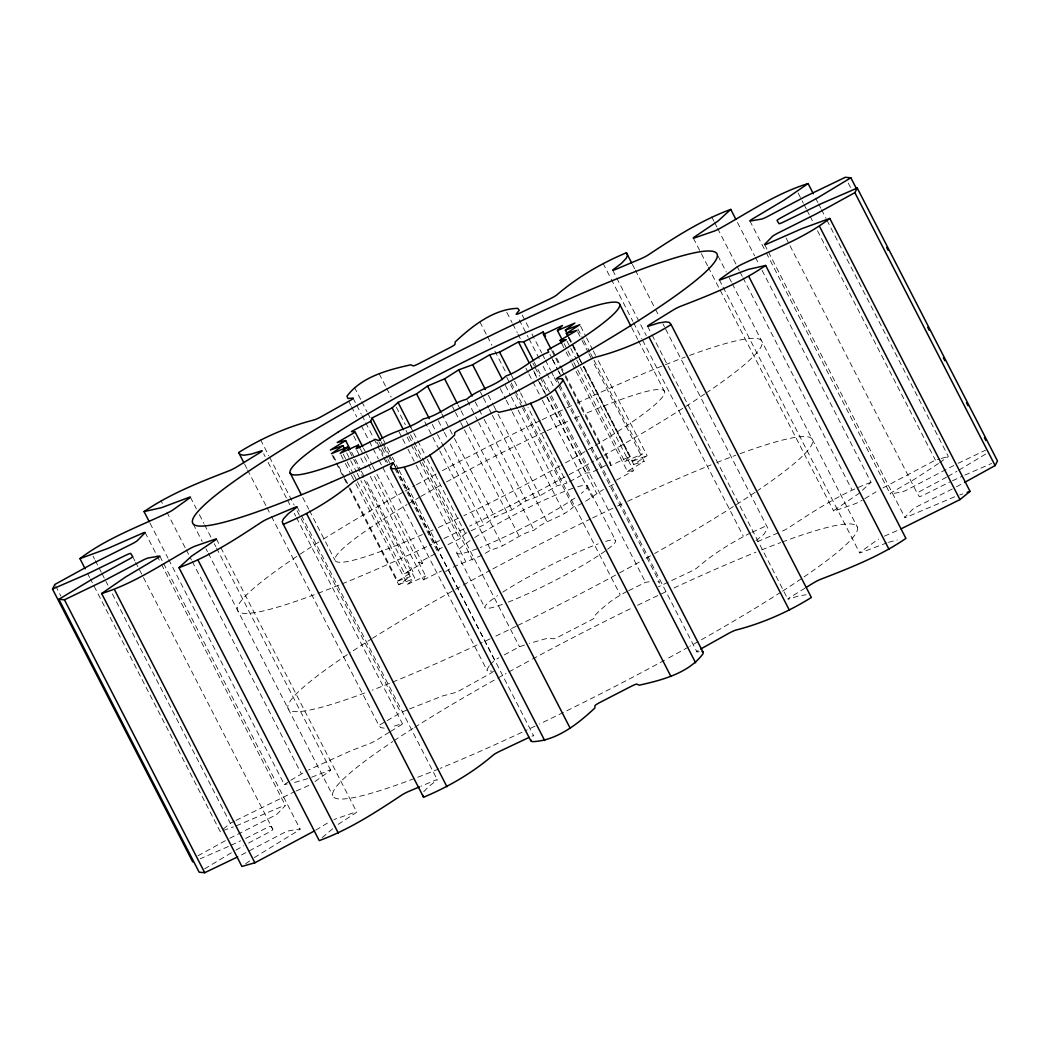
<?xml version="1.0" encoding="UTF-8"?>
<svg xmlns="http://www.w3.org/2000/svg" width="1050" height="1050" viewBox="0 0 1050 1050"><rect width="100%" height="100%" fill="white"/><g stroke="black" fill="none" stroke-linecap="round" stroke-linejoin="round"><path stroke-width="0.75" stroke-dasharray="5 3.75" d="M442.339 547.47L439.477 548.901L437.942 552.339L393.816 466.462M370.335 476.49L423.439 579.836L425.67 576.043L373.131 473.747M489.313 665.713L487.226 669.178L487.279 670.858L492.043 671.121M423.741 791.726L428.544 786.608L436.59 780.517A6.457 0.682 -27.2 0 0 434.306 780.622L421.011 786.227M445.607 571.567C459.913 562.026 476.687 559.939 490.678 549.898C506.546 546.499 518.28 534.174 534.004 530.224C545.672 519.829 562.104 517.768 573.366 506.953C585.139 503.396 593.329 495.298 603.474 489.523M490.376 664.597L494.629 660.082L498.763 657.864M577.658 369.863L624.789 461.567L629.764 456.514L583.38 366.279M322.192 837.638L335.646 826.232M762.103 270.375L871.028 482.317L858.349 493.894L835.301 509.499A6.457 0.682 -27.2 0 0 835.052 510.72L854.017 504.171A6.457 0.682 -27.2 0 0 862.05 500.273M448.048 544.609L459.493 538.886L465.386 533.413L469.652 531.431M355.871 483.879L407.479 584.312L414.776 578.196L363.917 479.22M234.531 821.139L230.304 823.305L220.198 831.561L90.379 578.97M755.974 540.658L764.072 534.122L767.799 528.15L665.214 328.256M584.089 366.542L632.704 461.16L642.219 454.059L593.591 359.441M627.231 591.386C615.431 597.161 604.616 605.417 595.455 614.814L595.245 617.216A6.457 0.682 -27.2 0 1 589.483 620.904L559.808 636.195A6.457 0.682 -27.2 0 1 553.376 638.781L548.599 637.954L529.41 643.374M315.013 781.541L329.608 771.067A6.457 0.682 -27.2 0 0 328.348 770.634L309.369 778.129M471.083 530.775L483.892 524.856L494.865 517.046L511.941 509.801L526.05 500.85L539.989 495.718L557.012 485.822L566.908 483.131L528.019 407.452M245.608 863.796L250.569 860.265M938.451 463.523L915.009 478.931L893.406 491.479A6.457 0.682 -27.2 0 0 890.663 493.894L901.622 492.056A6.457 0.682 -27.2 0 0 908.867 488.867L956.694 464.008M939.697 462.643L948.36 456.474L826.757 219.857M349.348 488.657L398.724 584.719L410.274 576.673L360.898 480.611M338.139 824.368L354.966 813.409A6.457 0.682 -27.2 0 0 355.202 812.201L336.249 818.737A6.457 0.682 -27.2 0 0 333.926 819.656M254.284 857.627L296.848 831.429A6.457 0.682 -27.2 0 0 299.591 829.014L288.632 830.865A6.457 0.682 -27.2 0 0 281.387 834.041L239.059 856.209M168.696 559.506L284.34 784.521L289.511 781.108M290.811 780.255L306.994 770.687M583.564 366.896L633.688 464.415L647.128 455.713L597.017 358.194M349.847 487.869L397.727 581.031L412.978 571.554L365.111 478.406M750.606 532.901C731.732 542.496 713.186 553.783 697.174 567.748A6.457 0.682 -27.2 0 1 689.916 571.922L669.756 581.438M389.288 732.257L377.16 739.751A6.457 0.682 -27.2 0 1 369.023 743.833L350.897 750.763L308.451 770.004M390.639 731.43L400.063 725.603A6.457 0.682 -27.2 0 0 401.336 723.883L391.453 727.02M805.009 588.158L790.191 597.306A6.457 0.682 -27.2 0 0 788.918 599.025L798.801 595.888L806.085 594.773M204.566 868.875L232.024 852.364M985.701 454.046L958.23 470.544M864.846 498.592L876.015 491.873M315.63 830.196L328.204 822.636M572.079 363.628L627.428 471.345L644.201 461.37L592.581 360.951M271.464 516.39L378.892 725.432L385.744 721.416M387.109 720.615L400.811 712.596L408.096 709.538M357.42 481.779L404.552 573.484L422.559 563.181L376.176 472.933M235.909 850.159L243.666 845.749M947.888 476.438L956.944 471.279M871.028 482.317C841.654 493.027 815.076 510.234 789.101 527.454A6.457 0.682 -27.2 0 1 781.069 531.694M197.964 855.776L228.375 839.029M882.997 487.896L935.392 460.11L939.711 458.902M248.548 843.058L267.934 832.808A6.457 0.682 -27.2 0 0 272.908 829.421L138.626 568.129M946.588 477.173L922.32 490.101A6.457 0.682 -27.2 0 0 917.346 493.487L919.222 496.506A6.457 0.682 -27.2 0 0 924.984 494.366L949.659 482.081M616.442 480.126L633.596 470.702L580.479 367.356M569.612 481.674L585.769 472.92L591.032 472.841L607.753 464.349M229.714 838.307L271.044 817.425A6.457 0.682 -27.2 0 0 277.764 813.396L285.154 805.796A6.457 0.682 -27.2 0 0 281.452 806.702L234.872 826.429M956.511 486.78L963.231 483.158M504.289 654.898L519.474 646.747L527.979 643.847M435.199 553.796L418.766 562.538L422.559 563.181M952.271 488.998L919.209 505.496A6.457 0.682 -27.2 0 0 912.489 509.512L905.113 517.112A6.457 0.682 -27.2 0 0 908.801 516.206L955.395 496.479M609.039 486.662L614.604 483.801M235.948 820.404L294.892 791.543M628.648 590.691L645.54 582.343L653.586 581.096M423.439 579.836L441.433 571.016M958.059 463.326L985.556 450.201M245.648 838.399L265.283 828.542A6.457 0.682 -27.2 0 1 271.031 826.403L272.908 829.421M565.202 376.688L610.824 465.478L629.764 456.514M668.312 582.12L661.106 585.519A6.457 0.682 -27.2 0 1 658.429 586.714M952.376 480.821L961.892 476.411M231.092 845.237L240.607 840.827M407.479 584.312L425.67 576.043M752.076 532.245L766.684 525.683M964.858 475.099L991.567 463.483M228.375 846.497L200.169 858.795M296.271 790.939L305.878 786.765A6.457 0.682 -27.2 0 0 311.627 783.825M884.376 536.156L899.483 529.581M624.789 461.567L642.219 454.059M757.431 541.669L778.116 532.941M409.553 708.934L442.273 696.058L454.309 692.842A6.457 0.682 -27.2 0 0 461.974 689.338L489.615 673.864A6.457 0.682 -27.2 0 0 493.461 671.344M398.724 584.719L414.776 578.196M632.704 461.16L647.128 455.713M959.792 494.944L962.732 493.92M223.125 830.537L233.402 826.941M397.727 581.031L410.274 576.673M886.974 542.824L861.919 552.274A6.457 0.682 -27.2 0 1 860.646 551.841L876.566 540.409A6.457 0.682 -27.2 0 1 878.627 539.083M307.847 778.614L292.963 782.946M633.688 464.415L644.201 461.37M941.154 458.496L948.36 456.474M888.484 542.325L897.291 539.962M404.552 573.484L412.978 571.554M284.34 784.521L287.214 783.996M627.428 471.345L633.596 470.702M559.676 384.786L696.951 651.893L699.484 651.696M384.169 728.149L380.638 727.571L378.892 725.432M657.917 581.241L659.505 583.183M848.282 183.094L850.513 187.451M815.561 198.082L817.793 202.44M818.541 203.884L820.785 208.241M821.533 209.698L826.009 218.413M798.118 193.016L803.329 203.175M804.077 204.619L806.321 208.976M807.069 210.433L809.301 214.791M810.049 216.234L813.028 222.049M817.504 230.751L935.392 460.11M786.043 237.996L917.346 493.487M764.689 244.676L767.681 250.477M768.429 251.934L904.956 517.584M749.871 220.868L765.542 251.344M766.29 252.801L890.138 493.776M737.481 222.469L754.635 255.859M755.383 257.303L758.362 263.117M711.651 216.825L713.895 221.183M714.643 222.639L716.874 226.984M717.622 228.441L736.273 264.731M737.021 266.188L739.266 270.546M740.001 271.989L742.245 276.347M742.993 277.804L851.918 489.746M717.99 255.951L726.219 271.963M729.212 277.791L731.456 282.161M732.204 283.618L857.496 527.415M719.316 279.851L722.308 285.652M723.043 287.109L859.582 552.759M693.381 238.166L707.556 265.742M708.304 267.199L719.499 288.973M720.234 290.43L833.634 511.074M632.389 264.39L634.633 268.734M635.368 270.191L654.767 307.939M655.515 309.382L659.242 316.641M662.983 323.899L664.466 326.812M647.587 326.287L651.328 333.546M652.063 334.989L787.854 599.196M612.701 270.231L646.275 335.554M603.041 263.261L610.509 277.777M611.258 279.234L632.887 321.326M633.636 322.783L641.839 338.743M642.587 340.2L743.308 536.169M631.68 327.613L637.665 339.255M638.413 340.712L664.597 391.663M580.558 326.169L585.795 336.354M586.543 337.811L592.528 349.453M593.276 350.91L596.269 356.738M577.881 328.886L583.117 339.071M583.866 340.528L589.851 352.17M590.599 353.627L592.843 357.998M577.618 331.839L581.359 339.111M582.107 340.567L588.092 352.209M588.84 353.666L591.832 359.494M569.126 337.431L581.096 360.727M568.418 337.168L578.891 357.538M579.639 358.995L582.632 364.822M568.601 337.785L572.342 345.056M573.09 346.513L578.327 356.711M579.075 358.155L582.816 365.439M567.026 341.158L570.019 346.973M570.767 348.429L575.991 358.614M576.739 360.071L579.731 365.899M564.191 343.665L567.184 349.492M567.932 350.936L573.169 361.134M573.917 362.591L576.909 368.406M561.606 343.258L565.346 350.529M566.094 351.986L571.331 362.171M552.943 350.858L555.936 356.685M556.684 358.142L564.913 374.154M565.661 375.611L610.536 462.932L610.824 465.478M551.736 350.49L560.713 367.959M561.461 369.416L564.454 375.231M549.924 354.27L552.169 358.641M552.917 360.098L558.154 370.283M558.902 371.739L560.398 374.653M552.405 359.363L557.642 369.548M558.39 371.004L559.886 373.918M557.432 380.428L558.928 383.342M522.217 315.053L528.924 328.112M531.917 333.926L541.616 352.8M542.351 354.244L544.596 358.601M545.344 360.058L550.567 370.217M551.316 371.661L553.547 376.018M554.295 377.475L558.023 384.733M558.771 386.177L659.492 582.159M519.251 319.843L528.202 337.26M528.951 338.704L540.146 360.491M543.126 366.292L546.118 372.094M546.866 373.551L553.573 386.61M534.188 362.224L537.18 368.038M537.928 369.495L542.417 378.236M543.165 379.68L550.646 394.236M551.394 395.692L591.032 472.841M506.783 312.336L512.006 322.494M512.741 323.951L517.217 332.653M517.965 334.11L520.957 339.911M532.888 363.142L534.384 366.043M535.133 367.5L539.608 376.215M540.356 377.659L547.063 390.731M550.043 396.533L645.54 582.343M529.948 363.562L532.941 369.377M533.689 370.834L536.681 376.661M539.674 382.476L546.407 395.574M547.155 397.031L596.518 493.093M530.421 365.203L546.131 395.771M546.879 397.228L585.769 472.92M587.528 485.94L615.576 540.527M525.919 368.222L528.163 372.592M528.911 374.049L541.629 398.79M542.378 400.247L592.502 497.766M511.56 375.428L513.804 379.798M514.553 381.255L519.789 391.44M520.538 392.897L527.271 405.996M479.929 321.956L486.649 335.016M487.397 336.473L491.873 345.188M494.852 350.989L506.796 374.22M511.271 382.922L620.196 594.864M506.783 377.409L509.775 383.237M510.523 384.694L515.012 393.422M515.76 394.879L521.745 406.521M522.493 407.977L573.366 506.953M505.391 385.389L510.628 395.574M511.376 397.031L517.361 408.686M518.109 410.13L557.012 485.822M500.259 388.644L505.496 398.829M506.244 400.286L511.468 410.471M512.216 411.928L564.585 513.817M488.368 395.286L492.857 404.027M493.605 405.484L497.346 412.755M498.094 414.212L539.989 495.718M480.414 392.057L482.659 396.428M483.407 397.884L488.644 408.069M489.392 409.526L491.636 413.897M492.384 415.341L546.984 521.601M475.191 401.874L483.42 417.887M484.168 419.344L526.05 500.85M467.434 400.68L474.915 415.236M475.663 416.692L477.908 421.063M478.656 422.507L534.004 530.224M458.076 405.011L460.32 409.369M461.068 410.826L465.557 419.567M466.305 421.024L468.549 425.381M469.298 426.838L511.941 509.801M452.484 406.573L454.729 410.944M455.477 412.401L459.966 421.129M460.714 422.586L463.706 428.413M464.454 429.87L519.054 536.117M441.748 413.713L449.229 428.269M449.977 429.712L453.718 436.997M454.466 438.454L494.865 517.046M438.362 420.788L443.586 430.973M444.334 432.429L447.326 438.257M450.319 444.071L502.688 545.961M432.285 424.423L436.774 433.151M437.522 434.608L443.507 446.25M444.255 447.707L483.892 524.856M424.843 421.811L439.058 449.466M439.806 450.923L490.678 549.898M410.773 427.153L413.017 431.524M413.766 432.981L426.484 457.721M427.232 459.178L465.386 533.413M379.221 373.839L385.928 386.899M386.676 388.356L391.151 397.058M396.375 407.229L405.326 424.646M410.55 434.805L413.529 440.619M414.277 442.063L421.746 456.579M422.481 458.036L519.474 646.747M406.022 430.5L408.266 434.858M409.014 436.314L413.49 445.056M414.238 446.512L421.719 461.068M422.467 462.512L472.592 560.044M407.124 436.997L419.094 460.281M419.842 461.738L459.493 538.886M398.947 431.642L401.94 437.456M402.688 438.913L407.177 447.654M407.925 449.111L415.406 463.667M416.154 465.111L465.531 561.186M456.855 553.14L484.916 607.727M383.368 439.727L391.598 455.739M392.346 457.196L398.331 468.838M399.079 470.295L439.477 548.901M393.474 463.05L395.706 467.408M396.454 468.864L533.728 735.971A6.457 0.682 -27.2 0 0 531.825 736.207M354.362 387.174L361.082 400.234M361.83 401.691L367.054 411.849M367.802 413.306L370.033 417.651M383.46 443.783L388.684 453.941M389.432 455.398L392.411 461.199M393.159 462.656L395.404 467.014M396.152 468.458L494.629 660.082M381.098 441.722L383.342 446.092M384.09 447.549L390.823 460.648M379.037 442.024L381.281 446.394M382.029 447.851L387.266 458.036M388.014 459.493L389.511 462.407M376.989 442.247L379.982 448.061M380.73 449.518L385.219 458.259M385.967 459.716L387.463 462.617M353.049 398.108L356.042 403.909M356.777 405.366L361.252 414.081M362.001 415.524L364.993 421.339M365.728 422.783L373.196 437.299M373.944 438.756L376.924 444.557M377.672 446.014L382.896 456.173M383.644 457.629L386.623 463.431M349.256 402.308L350.752 405.208M351.501 406.665L356.711 416.824M361.187 425.539L368.655 440.055M369.403 441.499L372.383 447.313M373.131 448.757L378.354 458.916M379.102 460.373L382.082 466.174M382.83 467.631L487.279 670.858M363.458 448.192L365.702 452.55M366.45 454.007L371.687 464.205M372.435 465.649L375.428 471.476M353.679 435.908L357.42 443.179M360.413 449.006L372.553 472.697M356.869 450.292L365.846 467.762M351.645 452.209L354.637 458.023M355.386 459.48L360.623 469.678M361.371 471.122L364.363 476.949M349.702 451.566L363.169 477.763M346.684 452.957L356.409 471.87M357.158 473.327L360.15 479.154M343.206 454.125L352.931 473.051M353.679 474.495L356.672 480.322M340.909 454.768L344.649 462.053M345.398 463.496L350.634 473.694M351.383 475.151L355.123 482.423M333.401 455.858L337.877 464.586M338.625 466.042L344.61 477.684M345.358 479.141L349.099 486.426M332.154 455.175L348.6 487.2M302.741 497.503L308.726 509.145M309.474 510.602L334.911 560.096M297.032 506.861L300.759 514.119M301.507 515.563L437.299 779.769M260.558 439.674L268.761 455.648M269.509 457.104L294.118 505.011M297.111 510.812L400.811 712.596M263.642 453.705L265.138 456.606M268.118 462.42L286.768 498.711M287.516 500.154L290.496 505.969M294.236 513.227L295.719 516.128M296.467 517.584L402.413 723.712M244.611 464.126L246.842 468.484M247.59 469.941L266.241 506.231M266.989 507.688L270.716 514.946M216.366 538.926L220.093 546.184M220.841 547.628L356.619 811.834M190.418 497.241L196.389 508.856M199.382 514.658L203.857 523.372M204.593 524.829L211.312 537.889M214.292 543.69L215.788 546.604M216.536 548.048L330.684 770.149M193.252 524.042L202.217 541.511M205.957 548.783L207.454 551.696M208.202 553.153L332.758 795.493M160.912 500.522L162.396 503.423M166.871 512.137L185.522 548.428M186.27 549.872L191.494 560.044M192.242 561.488L301.166 773.43M150.045 523.215L167.947 558.062M159.862 556.224L162.855 562.026M163.603 563.482L300.129 829.133M145.044 532.416L156.24 554.19M156.988 555.634L160.716 562.892M161.464 564.349L285.311 805.324M132.654 556.513L134.886 560.871M135.634 562.327L137.878 566.672M93.03 556.198L94.513 559.112M95.261 560.556L101.233 572.171M101.981 573.628L107.94 585.231M112.416 593.946L230.304 823.305M87.399 573.156L89.644 577.513M55.637 585.887L60.847 596.046M696.951 651.893A6.457 0.682 -27.2 0 1 698.145 650.528M782.119 542.049A294.709 31.316 -27.2 0 1 802.62 577.867M801.36 578.734A294.709 31.316 -27.2 0 1 782.119 591.399M780.832 592.226A294.709 31.316 -27.2 0 1 699.497 640.841M698.119 641.616A294.709 31.316 -27.2 0 1 689.784 646.301M688.38 647.076A294.709 31.316 -27.2 0 1 665.831 659.492M664.519 660.214A294.709 31.316 -27.2 0 1 539.451 724.028M535.054 726.114A294.709 31.316 -27.2 0 1 524.895 730.918M522.008 732.27A294.709 31.316 -27.2 0 1 440.186 768.337M438.716 768.941A294.709 31.316 -27.2 0 1 392.792 741.562M394.104 740.683A294.709 31.316 -27.2 0 1 413.346 728.188M414.671 727.348A294.709 31.316 -27.2 0 1 496.296 678.956M497.687 678.182A294.709 31.316 -27.2 0 1 506.1 673.483M508.922 671.921A294.709 31.316 -27.2 0 1 531.064 659.82M532.403 659.098A294.709 31.316 -27.2 0 1 631.995 607.963M637.56 605.273A294.709 31.316 -27.2 0 1 668.246 590.651M673.995 587.974A294.709 31.316 -27.2 0 1 755.921 552.208M761.657 549.911A294.709 31.316 -27.2 0 1 780.662 542.587M595.35 445.449A185.154 19.674 -27.2 0 0 616.429 432.377L617.636 431.602A185.154 19.674 -27.2 0 0 658.586 389.458L658.114 389.484A185.154 19.674 -27.2 0 0 616.324 401.192L615.09 401.651A185.154 19.674 -27.2 0 0 583.643 414.356M592.515 447.142A185.154 19.674 -27.2 0 1 561.225 465.229M559.847 466.003A185.154 19.674 -27.2 0 1 545.842 473.734L544.176 474.639A185.154 19.674 -27.2 0 1 463.851 515.629M458.811 518.018A185.154 19.674 -27.2 0 1 438.428 527.454M432.967 529.909A185.154 19.674 -27.2 0 1 424.948 533.466M422.494 534.529A185.154 19.674 -27.2 0 1 384.418 550.095L383.184 550.554A185.154 19.674 -27.2 0 1 341.394 562.275L340.922 562.288A185.154 19.674 -27.2 0 1 381.872 520.157L383.079 519.369A185.154 19.674 -27.2 0 1 406.993 504.604M408.214 503.869A185.154 19.674 -27.2 0 1 419.593 497.188M420.879 496.427A185.154 19.674 -27.2 0 1 443.822 483.433M446.604 481.884A185.154 19.674 -27.2 0 1 453.666 478.012L455.333 477.107A185.154 19.674 -27.2 0 1 545.698 431.392M547.116 430.723A185.154 19.674 -27.2 0 1 567.893 421.247M574.56 418.294A185.154 19.674 -27.2 0 1 580.65 415.642M689.614 355.412A294.709 31.316 -27.2 0 1 707.241 392.293M704.694 394.012A294.709 31.316 -27.2 0 1 685.453 406.639M682.854 408.306A294.709 31.316 -27.2 0 1 604.117 455.267M601.361 456.816A294.709 31.316 -27.2 0 1 591.596 462.276M588.788 463.851A294.709 31.316 -27.2 0 1 566.488 476.07M565.149 476.792A294.709 31.316 -27.2 0 1 469.704 526.024M464.244 528.701A294.709 31.316 -27.2 0 1 442.601 539.149M439.688 540.527A294.709 31.316 -27.2 0 1 429.516 545.331M426.628 546.683A294.709 31.316 -27.2 0 1 341.867 583.957M338.953 585.126A294.709 31.316 -27.2 0 1 317.152 593.644M314.213 594.746A294.709 31.316 -27.2 0 1 298.738 555.109M300.064 554.216A294.709 31.316 -27.2 0 1 321.983 540.067M323.334 539.214A294.709 31.316 -27.2 0 1 403.712 491.82M405.103 491.033A294.709 31.316 -27.2 0 1 414.96 485.559M416.391 484.772A294.709 31.316 -27.2 0 1 439.701 472.08M442.378 470.636A294.709 31.316 -27.2 0 1 540.697 420.407M542.181 419.685A294.709 31.316 -27.2 0 1 565.648 408.463M567.092 407.781A294.709 31.316 -27.2 0 1 572.88 405.064M577.185 403.056A294.709 31.316 -27.2 0 1 685.296 357.013M740.106 453.666A294.709 31.316 -27.2 0 1 757.746 490.547M755.186 492.266A294.709 31.316 -27.2 0 1 735.945 504.892M733.346 506.559A294.709 31.316 -27.2 0 1 654.609 553.508M650.462 555.844A294.709 31.316 -27.2 0 1 642.088 560.529M639.279 562.091A294.709 31.316 -27.2 0 1 616.98 574.324M615.641 575.046A294.709 31.316 -27.2 0 1 517.466 625.616M516.101 626.286A294.709 31.316 -27.2 0 1 493.093 637.389M490.179 638.781A294.709 31.316 -27.2 0 1 480.008 643.584M477.12 644.936A294.709 31.316 -27.2 0 1 392.359 682.198M389.445 683.379A294.709 31.316 -27.2 0 1 372.146 690.178M364.704 692.987A294.709 31.316 -27.2 0 1 350.556 652.47M353.259 650.685A294.709 31.316 -27.2 0 1 371.136 639.161M372.474 638.321A294.709 31.316 -27.2 0 1 454.204 590.061M455.595 589.286A294.709 31.316 -27.2 0 1 490.192 570.321M492.87 568.89A294.709 31.316 -27.2 0 1 591.189 518.648M592.673 517.939A294.709 31.316 -27.2 0 1 616.14 506.704M617.597 506.021A294.709 31.316 -27.2 0 1 623.372 503.317M627.677 501.309A294.709 31.316 -27.2 0 1 711.047 464.874M716.769 462.577A294.709 31.316 -27.2 0 1 735.788 455.254M605.692 541.38A73.474 7.809 -27.2 0 1 607.425 549.426M605.312 550.961A73.474 7.809 -27.2 0 1 508.252 602.122M502.294 604.38A73.474 7.809 -27.2 0 1 497.516 595.652M502.792 592.134A73.474 7.809 -27.2 0 1 598.198 543.861M577.644 486.793A73.474 7.809 -27.2 0 1 581.254 493.395M574.928 498.015A73.474 7.809 -27.2 0 1 480.204 547.536M477.133 548.73A73.474 7.809 -27.2 0 1 472.001 539.346M474.731 537.548A73.474 7.809 -27.2 0 1 572.841 488.329"/><path stroke-width="1.5" d="M362.709 446.736L355.228 432.18L351.435 431.537L370.624 421.352L372.146 417.9L392.162 407.886L398.055 402.413L416.574 393.855L427.534 386.046L444.609 378.814L458.732 369.849L472.658 364.731L489.681 354.821L499.59 352.144L518.451 341.919L523.714 341.841L543.217 331.944L545.462 336.302M192.754 861.945L52.5 589.037L54.889 584.43L93.489 563.22L130.791 544.504A6.457 0.682 -27.2 0 0 137.511 540.488L144.887 532.888A6.457 0.682 -27.2 0 0 141.199 533.794L107.822 548.454L79.944 558.639L85.155 568.811M900.953 528.898L959.962 499.603L970.056 491.361L829.802 218.439L801.911 228.637L768.547 243.298A6.457 0.682 -27.2 0 1 764.846 244.204L772.236 236.604A6.457 0.682 -27.2 0 1 778.956 232.575L816.257 213.872L854.858 192.662L857.246 188.055L997.5 460.963L995.111 465.57L964.569 482.436M359.848 447.956L358.352 445.042L356.121 448.836L375.493 439.333L378.289 440.58C392.582 431.025 409.369 428.938 423.347 418.898C439.228 415.498 450.949 403.187 466.686 399.223C478.354 388.828 494.786 386.781 506.034 375.952C522.073 370.466 532.901 358.155 548.678 352.091L547.68 349.913L566.278 339.701L560.109 340.344L561.606 343.258M419.527 786.857L409.198 791.214A6.457 0.682 -27.2 0 0 401.152 795.454C375.178 812.674 348.613 829.881 319.239 840.604L178.973 567.683C208.346 556.972 234.924 539.766 260.899 522.546A6.457 0.682 -27.2 0 1 268.931 518.306L294.053 507.714A6.457 0.682 -27.2 0 1 296.323 507.609L288.291 513.699L283.474 518.805L282.201 521.85L283.316 524.317C308.319 513.896 332.233 499.931 352.826 482.252A6.457 0.682 -27.2 0 1 360.084 478.078L388.894 464.481A6.457 0.682 -27.2 0 1 393.474 463.05L390.495 466.817L392.083 468.759C416.181 467.998 437.443 451.106 454.545 435.186L454.755 432.784A6.457 0.682 -27.2 0 1 460.517 429.096L490.192 413.805A6.457 0.682 -27.2 0 1 496.624 411.219L498.999 412.283C521.771 407.19 548.441 400.299 562.774 380.822L561.776 378.591L556.697 378.984A6.457 0.682 -27.2 0 1 560.385 376.136L588.026 360.662A6.457 0.682 -27.2 0 1 595.691 357.158C622.269 350.359 647.85 339.071 671.107 324.568L811.361 597.476C788.104 611.979 762.536 623.267 735.945 630.066A6.457 0.682 -27.2 0 0 728.293 633.583L700.652 649.044M390.508 467.841L530.775 740.749L532.337 741.668C556.447 740.919 577.71 724.014 594.799 708.094L595.009 705.692A6.457 0.682 -27.2 0 1 600.771 702.004L630.446 686.713A6.457 0.682 -27.2 0 1 636.878 684.128L639.253 685.191C662.038 680.098 688.695 673.221 703.041 653.743L702.988 652.05L562.721 379.142M561.947 339.294L557.458 330.566L562.433 325.513L543.506 334.478L550.988 349.033M178.973 567.683L191.651 556.106L214.699 540.501A6.457 0.682 -27.2 0 0 214.948 539.28L195.982 545.829A6.457 0.682 -27.2 0 0 187.95 549.727C159.928 565.556 132.497 584.062 101.64 593.526L241.894 866.434L254.874 862.798L314.239 831.036M735.984 219.568L730.761 209.396L718.095 220.986L695.034 236.591A6.457 0.682 -27.2 0 0 694.798 237.799L713.751 231.262A6.457 0.682 -27.2 0 0 721.796 227.364C749.805 211.536 777.236 193.016 808.106 183.566L813.317 193.725M348.954 450.109L347.458 447.195L340.161 453.311L358.352 445.042M79.944 558.639C105.486 538.991 136.526 527.494 165.624 513.844A6.457 0.682 -27.2 0 0 173.434 509.591L189.354 498.159A6.457 0.682 -27.2 0 0 188.081 497.726L161.516 507.675L144.073 511.599L149.297 521.771M806.361 587.317L813.094 583.17A6.457 0.682 -27.2 0 1 821.231 579.075C850.421 567.788 880.031 556.185 905.927 538.401L765.66 265.479L748.23 269.417L721.652 279.366A6.457 0.682 -27.2 0 1 720.392 278.933L736.312 267.501A6.457 0.682 -27.2 0 1 744.122 263.235C773.22 249.585 804.261 238.101 829.802 218.439M567.63 334.53L565.386 330.159L574.888 323.059L557.458 330.566M101.64 593.526L125.593 577.001L156.594 558.521A6.457 0.682 -27.2 0 0 159.338 556.106L148.378 557.944A6.457 0.682 -27.2 0 0 141.133 561.133L104.304 580.597L64.444 599.799L58.879 599.288L199.146 872.209L204.711 872.707L237.694 856.879M808.106 183.566L784.153 200.077L753.152 218.571A6.457 0.682 -27.2 0 0 750.409 220.986L761.368 219.135A6.457 0.682 -27.2 0 0 768.613 215.959L805.442 196.481L845.289 177.293L850.854 177.791L856.078 187.963M344.439 448.586L342.943 445.673L331.406 453.718L347.458 447.195M144.073 511.599C169.969 493.815 199.579 482.212 228.769 470.925A6.457 0.682 -27.2 0 0 236.906 466.83L259.809 452.694A6.457 0.682 -27.2 0 0 261.082 450.975L251.199 454.112L243.915 455.227L240.384 454.65L238.639 452.524C261.896 438.021 287.464 426.733 314.055 419.934A6.457 0.682 -27.2 0 0 321.707 416.417L349.348 400.956A6.457 0.682 -27.2 0 0 353.049 398.108L347.97 398.488L346.959 396.257C361.305 376.779 387.962 369.902 410.747 364.809L413.123 365.873A6.457 0.682 -27.2 0 0 419.554 363.287L449.229 347.996A6.457 0.682 -27.2 0 0 454.991 344.308L455.201 341.906C472.29 325.986 493.553 309.081 517.663 308.332L519.251 310.262L516.272 314.029A6.457 0.682 -27.2 0 0 520.852 312.611L549.662 299.001A6.457 0.682 -27.2 0 0 556.907 294.84C577.513 277.161 601.414 263.196 626.417 252.774L631.641 262.933M671.107 324.568L669.362 322.429L665.831 321.851L658.547 322.98L648.664 326.117A6.457 0.682 -27.2 0 1 649.937 324.397L672.84 310.249A6.457 0.682 -27.2 0 1 680.978 306.167C710.168 294.879 739.778 283.264 765.66 265.479M567.853 336.328L566.357 333.414L579.81 324.713L565.386 330.159M350.149 449.295L345.66 440.567L330.409 450.03L342.943 445.673M283.316 524.317L423.583 797.226C448.586 786.804 472.487 772.839 493.093 755.16A6.457 0.682 -27.2 0 1 500.338 750.999L529.148 737.389M58.879 599.288L91.77 579.456L127.68 559.899A6.457 0.682 -27.2 0 0 132.654 556.513L130.778 553.494A6.457 0.682 -27.2 0 0 125.016 555.634L88.108 573.589L52.5 589.037M850.854 177.791L817.976 197.636L782.066 217.192A6.457 0.682 -27.2 0 0 777.092 220.579L778.969 223.598A6.457 0.682 -27.2 0 0 784.717 221.458L821.625 203.503L857.246 188.055M560.109 340.344L576.87 330.382L566.357 333.414M355.228 432.18L337.221 442.483L345.66 440.567M730.761 209.396C701.387 220.119 674.822 237.326 648.847 254.546A6.457 0.682 -27.2 0 1 640.802 258.786L615.694 269.377A6.457 0.682 -27.2 0 1 613.41 269.483L621.456 263.392L626.259 258.274L627.533 255.229L626.417 252.774M967.129 492.384L970.056 491.361M702.03 651.512L702.988 652.05M886.672 247.472L888.156 250.386M927.701 327.324L929.197 330.225M943.372 357.801L944.869 360.701M966.499 402.806L967.995 405.707M984.401 437.64L985.897 440.554M854.858 192.662L995.111 465.57M819.696 226.695L959.962 499.603M748.834 276.57L889.087 549.478M649.189 337.404L789.442 610.326M619.71 304.329L630.932 326.156M555.371 389.917L695.638 662.826M523.714 341.841L533.439 360.767M518.451 341.919L528.924 362.289M530.526 403.252L670.779 676.161M499.59 352.144L510.812 373.971M489.681 354.821L502.399 379.575M472.658 364.731L485.376 389.471M458.732 369.849L472.198 396.047M444.609 378.814L457.327 403.554M427.534 386.046L441 412.256M416.574 393.855L429.292 418.596M429.804 455.136L570.071 728.044M398.055 402.413L410.773 427.153M392.162 407.886L403.384 429.712M404.46 467.657L544.714 740.565M372.146 417.9L382.62 438.27M370.624 421.352L380.349 440.265M290.023 472.762L301.245 494.589M306.692 513.831L446.959 786.739M238.639 452.524L243.863 462.683M198.082 560.254L338.349 833.175M114.607 589.89L254.874 862.798M64.444 599.799L204.711 872.707M422.467 794.771L423.583 797.226M543.217 331.944L543.506 334.478M530.749 739.738L530.775 740.749M338.192 432.036L336.984 432.823A185.154 19.674 -27.2 0 0 296.048 474.954L296.52 474.941A185.154 19.674 -27.2 0 0 338.31 463.221L339.531 462.761A185.154 19.674 -27.2 0 0 499.288 387.306L500.955 386.4A185.154 19.674 -27.2 0 0 571.541 345.043L572.762 344.269A185.154 19.674 -27.2 0 0 613.699 302.124L613.226 302.151A185.154 19.674 -27.2 0 0 571.436 313.858L570.216 314.317A185.154 19.674 -27.2 0 0 410.445 389.773L408.791 390.679A185.154 19.674 -27.2 0 0 338.192 432.036M330.934 482.331A294.709 31.316 -27.2 0 0 717.242 254.507A294.709 31.316 -27.2 0 0 316.444 428.807A294.709 31.316 -27.2 0 0 330.934 482.331"/></g></svg>
